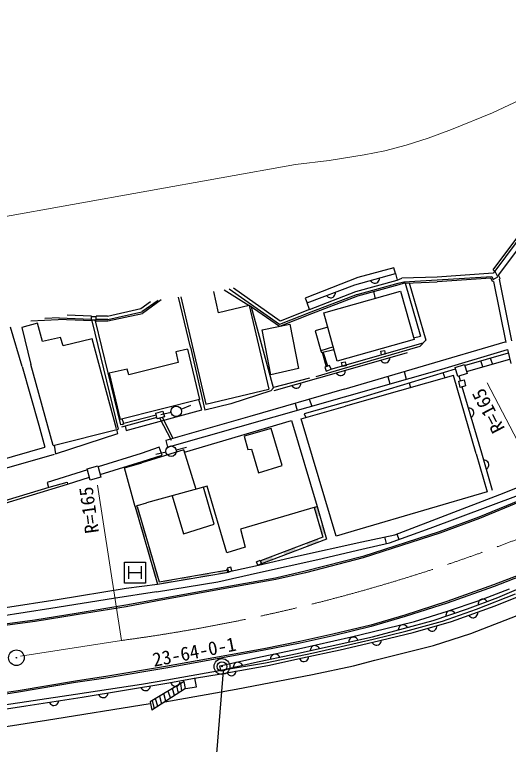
# Model space of a CAD drawing. Units: millimetres, scale not verified. Extents: x 40000 to 680000, y 20000 to 380000.
# Drawn here: x 185370 to 232464, y 263741 to 333350 of the extents above; entities that cross this region are included whole.
import ezdxf
from ezdxf.enums import TextEntityAlignment as Align

# ---------------------------------------------------------------- set-up
doc = ezdxf.new("R2010")
doc.units = ezdxf.units.MM
doc.header["$LTSCALE"] = 1000
doc.linetypes.add('CHAIN', pattern=[18.5, 12, -1.5, 3.5, -1.5])
for name, color, linetype, lineweight in [('M-BGD', 7, 'Continuous', 25), ('M-BGD-EXST', 7, 'Continuous', 25), ('M-BMK', 2, 'CHAIN', 13), ('M-BMK-SRVR', 3, 'Continuous', 25), ('M-STR-HTXT', 7, 'Continuous', 13), ('M-STR-STRC', 7, 'Continuous', 25)]:
    doc.layers.add(name, color=color, linetype=linetype, lineweight=lineweight)
doc.styles.add('ＭＳ ゴシック', font='')
doc.styles.get('ＭＳ ゴシック').set_extended_font_data('MS Gothic')

msp = doc.modelspace()

# ---------------------------------------------------------------- hatches: boundary and pattern name
at = {"layer": 'M-BGD'}
for points in [[(197059, 286448), (197341, 285479), (197148, 285424), (196867, 286393)], [(214226, 286422), (214474, 285562), (214186, 285479), (213937, 286339)], [(214723, 284703), (214971, 283843), (214683, 283760), (214434, 284619)], [(197622, 284510), (197904, 283541), (197712, 283485), (197430, 284454)], [(214370, 283046), (213282, 282632), (213176, 282912), (214263, 283326)], [(198186, 282572), (198468, 281603), (198275, 281547), (197994, 282516)], [(212195, 282218), (211108, 281804), (211001, 282084), (212088, 282498)], [(210020, 281390), (208933, 280976), (208826, 281256), (209913, 281670)], [(198749, 280634), (199031, 279665), (198839, 279609), (198557, 280578)], [(203042, 279921), (203937, 280073), (203970, 279876), (203075, 279724)], [(204831, 280225), (205726, 280376), (205760, 280179), (204865, 280027)], [(199462, 279315), (200357, 279466), (200391, 279269), (199496, 279117)], [(201252, 279618), (202147, 279770), (202180, 279572), (201285, 279421)]]:
    msp.add_hatch(color=256, dxfattribs=at).paths.add_polyline_path(points)

# ---------------------------------------------------------------- linework, layer by layer
for p, q in [((231019, 309012), (234921, 314254)), ((235077, 314153), (231165, 308882)), ((231516, 308486), (235535, 313892)), ((221551, 309197), (218102, 308268)), ((221685, 308657), (221551, 309197)), ((217803, 307586), (221685, 308657)), ((221685, 308657), (221868, 308009)), ((231019, 308688), (225657, 308314)), ((225680, 308039), (230895, 308366)), ((230895, 308366), (231020, 308080)), ((231249, 308794), (231019, 309012)), ((231165, 308882), (231019, 308688)), ((231445, 308328), (231249, 308794)), ((231678, 308188), (231516, 308486)), ((218102, 308268), (213089, 306306)), ((217917, 306928), (221868, 308009)), ((218027, 306644), (221966, 307726)), ((219310, 308002), (219373, 307907)), ((219373, 307907), (219449, 307835)), ((219449, 307835), (219560, 307772)), ((219560, 307772), (219661, 307744)), ((219661, 307744), (219775, 307738)), ((219775, 307738), (219914, 307776)), ((219914, 307776), (220008, 307840)), ((220008, 307840), (220080, 307916)), ((220080, 307916), (220143, 308026)), ((220143, 308026), (220171, 308127)), ((220171, 308127), (220177, 308241)), ((221868, 308009), (222302, 308195)), ((221966, 307726), (222486, 307874)), ((222530, 307719), (222012, 307574)), ((225657, 308314), (222302, 308195)), ((222486, 307874), (225680, 308039)), ((222625, 307744), (222520, 307722)), ((222625, 307744), (225663, 307874)), ((222625, 307744), (224097, 302681)), ((223014, 307756), (224585, 302306)), ((230801, 308207), (225663, 307874)), ((230971, 307870), (230801, 308207)), ((231044, 307905), (230971, 307870)), ((231020, 308080), (231445, 308328)), ((231044, 307905), (232211, 302084)), ((231630, 308126), (231678, 308188)), ((232803, 302239), (231630, 308126)), ((205350, 307097), (207754, 305588)), ((210647, 303789), (205842, 307176)), ((210698, 304112), (206247, 307241)), ((213277, 305868), (217803, 307586)), ((222019, 307575), (218068, 306502)), ((202140, 301615), (201003, 306402)), ((201233, 306438), (203593, 296207)), ((204832, 304905), (204368, 306940)), ((213089, 306306), (213277, 305868)), ((213491, 305212), (217917, 306928)), ((218027, 306644), (213637, 304953)), ((218068, 306502), (213674, 304801)), ((214849, 304907), (222170, 306969)), ((214849, 304907), (222170, 306969)), ((215119, 306567), (215191, 306479)), ((215191, 306479), (215274, 306414)), ((215274, 306414), (215390, 306362)), ((215390, 306362), (215493, 306343)), ((215493, 306343), (215607, 306348)), ((215607, 306348), (215741, 306399)), ((215741, 306399), (215830, 306471)), ((215830, 306471), (215895, 306554)), ((215895, 306554), (215947, 306670)), ((215947, 306670), (215965, 306773)), ((215965, 306773), (215961, 306887)), ((219802, 306234), (219623, 306925)), ((222170, 306969), (223468, 302360)), ((197418, 305304), (198333, 305974)), ((199047, 306089), (197502, 304997)), ((199349, 306137), (197575, 304845)), ((207754, 305588), (204832, 304905)), ((207754, 305588), (209618, 297609)), ((210623, 303600), (207754, 305588)), ((213491, 305212), (213277, 305868)), ((194239, 304595), (197418, 305304)), ((194261, 304279), (197502, 304997)), ((210065, 297736), (207978, 305432)), ((213637, 304953), (210647, 303789)), ((213491, 305212), (210698, 304112)), ((216147, 300298), (214849, 304907)), ((216147, 300298), (214849, 304907)), ((186915, 304147), (189533, 304256)), ((189627, 304425), (188257, 304362)), ((192727, 304127), (189533, 304256)), ((189627, 304425), (192661, 304292)), ((190380, 304702), (192657, 304607)), ((192657, 304608), (192662, 304226)), ((193140, 304522), (192658, 304516)), ((192662, 304226), (193143, 304231)), ((192727, 304127), (192737, 304226)), ((193061, 304133), (193072, 304230)), ((194239, 304595), (193139, 304593)), ((193143, 304231), (193139, 304593)), ((194261, 304279), (193143, 304279)), ((194272, 304129), (197575, 304845)), ((213674, 304801), (210623, 303600)), ((186086, 299792), (184964, 303540)), ((187548, 303905), (186051, 303519)), ((186051, 303519), (186925, 299986)), ((188043, 302181), (187548, 303905)), ((192727, 304127), (195257, 293802)), ((193061, 304133), (194272, 304129)), ((193061, 304133), (195463, 294209)), ((208977, 303288), (211627, 303808)), ((211627, 303808), (212451, 299606)), ((215239, 303523), (214023, 303196)), ((209809, 298975), (208977, 303288)), ((214023, 303196), (214587, 301269)), ((189762, 302565), (188043, 302181)), ((189993, 301746), (189762, 302565)), ((192782, 302413), (189993, 301746)), ((195079, 293838), (192782, 302413)), ((223468, 302360), (216147, 300298)), ((223424, 302517), (224097, 302681)), ((224040, 301717), (224585, 302306)), ((224366, 299838), (232157, 302132)), ((201858, 301447), (200750, 301176)), ((201858, 301447), (203020, 296652)), ((202140, 301615), (203525, 295606)), ((215784, 301658), (214587, 301269)), ((214638, 301133), (215812, 301412)), ((215524, 299531), (224332, 302033)), ((216598, 299551), (224040, 301717)), ((226104, 299544), (232383, 301413)), ((232383, 301413), (232683, 300063)), ((200750, 301176), (200962, 300152)), ((214587, 301269), (214638, 301133)), ((214706, 301149), (215081, 299768)), ((215241, 299832), (214812, 301175)), ((216521, 299294), (222831, 301123)), ((220297, 301241), (220643, 301317)), ((220372, 300898), (220297, 301241)), ((220719, 300974), (220372, 300898)), ((220643, 301317), (220719, 300974)), ((228291, 299883), (232458, 301075)), ((200962, 300152), (196261, 298987)), ((216550, 300164), (216896, 300240)), ((216633, 299787), (216550, 300164)), ((216896, 300240), (216979, 299863)), ((220282, 300392), (220346, 300298)), ((220346, 300298), (220423, 300227)), ((220423, 300227), (220534, 300165)), ((220534, 300165), (220636, 300138)), ((220636, 300138), (220749, 300133)), ((220749, 300133), (220888, 300173)), ((220888, 300173), (220982, 300237)), ((220982, 300237), (221053, 300314)), ((221053, 300314), (221115, 300425)), ((221115, 300425), (221142, 300526)), ((221142, 300526), (221147, 300640)), ((228476, 299297), (232586, 300497)), ((230018, 299747), (229821, 300321)), ((230741, 300584), (230941, 300016)), ((186086, 299792), (187685, 294188)), ((189046, 292260), (186925, 299986)), ((196097, 299521), (194382, 299145)), ((196261, 298987), (196097, 299521)), ((212451, 299606), (209809, 298975)), ((214125, 298837), (216598, 299551)), ((215396, 299895), (214946, 299714)), ((214946, 299714), (215096, 299341)), ((215096, 299341), (215546, 299522)), ((215546, 299522), (215396, 299895)), ((216979, 299863), (216633, 299787)), ((216788, 297621), (224366, 299838)), ((216839, 296881), (226104, 299544)), ((216908, 299313), (216913, 299427)), ((216931, 296394), (227411, 299569)), ((227375, 299682), (228265, 299963)), ((227643, 298836), (227375, 299682)), ((228265, 299963), (228533, 299117)), ((194382, 299145), (195434, 294745)), ((210096, 297803), (213516, 298710)), ((210130, 297483), (216521, 299294)), ((216048, 299179), (216112, 299085)), ((216112, 299085), (216189, 299013)), ((216189, 299013), (216300, 298951)), ((216300, 298951), (216402, 298924)), ((216402, 298924), (216515, 298919)), ((216515, 298919), (216654, 298959)), ((216654, 298959), (216748, 299024)), ((216748, 299024), (216819, 299100)), ((216819, 299100), (216881, 299212)), ((216881, 299212), (216908, 299313)), ((227240, 298939), (216941, 296005)), ((220962, 298842), (221169, 298126)), ((222509, 299295), (222713, 298569)), ((226215, 299207), (226387, 298696)), ((229392, 291451), (227240, 298939)), ((228533, 299117), (227643, 298836)), ((227899, 298418), (227764, 298874)), ((211814, 297965), (211878, 297871)), ((212585, 297887), (212647, 297998)), ((212647, 297998), (212674, 298100)), ((212674, 298100), (212679, 298213)), ((222986, 298228), (223120, 297765)), ((227724, 298373), (228241, 298505)), ((227870, 297797), (227724, 298373)), ((228388, 297929), (227870, 297797)), ((228241, 298505), (228388, 297929)), ((203593, 296207), (209618, 297609)), ((209798, 297455), (206001, 296238)), ((216788, 297621), (207791, 295008)), ((209798, 297455), (210065, 297736)), ((211878, 297871), (211955, 297800)), ((211955, 297800), (212066, 297738)), ((212066, 297738), (212168, 297711)), ((212168, 297711), (212281, 297706)), ((212281, 297706), (212420, 297746)), ((212420, 297746), (212514, 297810)), ((212514, 297810), (212585, 297887)), ((229918, 291513), (228070, 297848)), ((203020, 296652), (195434, 294745)), ((199965, 292107), (216839, 296881)), ((203225, 295641), (202933, 296631)), ((213464, 296656), (213720, 295999)), ((201244, 295704), (202164, 296096)), ((206001, 296238), (203525, 295606)), ((212128, 296268), (212303, 295598)), ((212715, 294801), (216941, 296005)), ((216931, 296394), (212981, 295258)), ((195791, 294370), (198875, 295169)), ((195996, 293697), (203225, 295641)), ((198830, 295334), (199518, 295521)), ((198976, 294796), (198830, 295334)), ((200296, 295402), (199319, 295189)), ((199518, 295521), (199664, 294983)), ((212981, 295258), (213155, 294927)), ((228776, 295801), (228662, 295805)), ((228877, 295774), (228776, 295801)), ((228989, 295712), (228877, 295774)), ((229065, 295641), (228989, 295712)), ((229130, 295547), (229065, 295641)), ((229077, 295082), (229139, 295194)), ((229170, 295409), (229130, 295547)), ((229139, 295194), (229166, 295295)), ((229166, 295295), (229170, 295409)), ((198939, 294933), (195570, 294002)), ((195797, 294353), (195639, 294797)), ((199664, 294983), (198976, 294796)), ((200343, 292730), (199236, 294866)), ((199472, 294930), (200458, 292916)), ((207791, 295008), (199786, 292725)), ((201587, 291621), (211777, 294621)), ((211777, 294621), (214226, 286422)), ((216044, 283617), (212715, 294801)), ((228912, 294941), (229006, 295005)), ((229006, 295005), (229077, 295082)), ((187685, 294188), (188266, 292082)), ((189046, 292260), (195257, 293802)), ((195231, 293408), (195120, 293768)), ((195630, 294263), (195463, 294209)), ((195630, 294263), (195797, 294353)), ((195901, 294094), (195996, 293697)), ((209842, 293862), (207264, 293135)), ((210894, 290329), (209842, 293862)), ((189280, 291471), (195231, 293408)), ((207264, 293135), (207626, 291864)), ((199786, 292725), (199965, 292107)), ((179627, 289635), (188266, 292082)), ((189148, 292285), (189280, 291471)), ((199151, 292081), (197442, 291501)), ((201524, 291826), (197513, 290586)), ((199451, 291335), (199151, 292081)), ((200783, 291839), (201749, 292098)), ((202677, 288065), (201524, 291826)), ((207626, 291864), (207976, 291905)), ((207976, 291905), (208631, 289638)), ((177526, 288079), (189170, 291427)), ((197442, 291501), (193332, 290204)), ((197532, 290730), (199451, 291335)), ((199812, 291601), (198836, 291384)), ((229392, 291451), (230455, 287820)), ((230938, 287947), (229918, 291513)), ((192290, 290012), (193305, 290299)), ((193305, 290299), (193607, 289234)), ((193539, 289474), (197532, 290730)), ((195846, 290108), (197513, 290586)), ((208631, 289638), (210894, 290329)), ((230209, 290850), (230096, 290855)), ((230311, 290823), (230209, 290850)), ((230422, 290762), (230311, 290823)), ((230499, 290690), (230422, 290762)), ((230564, 290597), (230499, 290690)), ((230604, 290458), (230564, 290597)), ((230573, 290243), (230599, 290345)), ((230599, 290345), (230604, 290458)), ((192316, 289922), (188466, 288713)), ((192592, 288947), (192290, 290012)), ((196864, 286403), (195846, 290108)), ((230346, 289990), (230440, 290055)), ((230440, 290055), (230511, 290132)), ((230511, 290132), (230573, 290243)), ((190402, 288549), (192516, 289215)), ((193607, 289234), (192592, 288947)), ((177994, 285040), (188659, 288274)), ((178022, 284795), (190402, 288549)), ((188466, 288713), (188593, 288254)), ((188659, 288274), (190378, 288759)), ((190378, 288759), (190402, 288549)), ((203740, 288357), (197959, 286769)), ((204410, 284743), (203393, 288262)), ((205617, 282008), (203740, 288357)), ((231656, 287570), (234504, 288719)), ((230455, 287820), (218311, 284272)), ((221631, 283736), (231656, 287570)), ((225000, 284378), (233436, 287529)), ((200397, 287439), (201464, 283831)), ((233511, 287007), (229651, 285421)), ((233570, 286869), (229706, 285281)), ((197100, 286526), (196864, 286403)), ((196867, 286393), (199006, 279034)), ((197059, 286448), (199148, 279261)), ((197100, 286526), (197959, 286769)), ((214020, 286362), (206917, 284255)), ((213937, 286339), (214754, 283513)), ((214020, 286362), (214226, 286422)), ((214226, 286422), (215119, 283331)), ((214226, 286422), (215119, 283331)), ((229651, 285421), (225877, 284022)), ((201464, 283831), (204410, 284743)), ((229706, 285281), (225926, 283880)), ((206917, 284255), (207362, 282567)), ((218311, 284272), (216044, 283617)), ((225877, 284022), (218566, 281677)), ((221117, 282966), (225000, 284378)), ((214754, 283513), (208826, 281256)), ((215119, 283331), (208933, 280976)), ((215119, 283331), (208933, 280976)), ((218489, 283049), (221631, 283736)), ((225926, 283880), (218608, 281533)), ((220661, 283524), (220799, 282894)), ((221831, 283813), (222026, 283297)), ((212153, 281670), (218489, 283049)), ((218497, 282375), (221117, 282966)), ((207362, 282567), (205617, 282008)), ((214281, 281386), (218497, 282375)), ((208430, 281160), (208787, 281314)), ((208537, 280112), (214281, 281386)), ((208630, 280833), (212153, 281670)), ((208787, 281314), (208933, 280976)), ((208933, 280976), (208826, 281256)), ((218566, 281677), (213090, 280257)), ((218608, 281533), (213126, 280111)), ((205983, 280659), (205645, 280556)), ((205645, 280556), (205760, 280179)), ((205721, 280209), (208630, 280833)), ((206098, 280282), (205983, 280659)), ((208576, 280822), (208430, 281160)), ((208933, 280976), (208576, 280822)), ((199006, 279034), (205760, 280179)), ((199148, 279261), (205726, 280376)), ((204768, 279246), (208537, 280112)), ((205721, 280209), (205657, 280450)), ((205726, 280376), (205760, 280179)), ((205760, 280179), (206098, 280282)), ((213090, 280257), (210258, 279607)), ((213126, 280111), (210288, 279460)), ((234541, 280318), (231047, 278953)), ((234600, 280180), (231099, 278812)), ((198912, 278305), (204768, 279246)), ((210258, 279607), (205078, 278683)), ((210288, 279460), (205104, 278535)), ((231453, 277755), (234798, 279211)), ((189414, 277551), (195997, 278639)), ((195997, 278639), (199006, 279034)), ((205078, 278683), (198957, 277569)), ((205104, 278535), (198984, 277421)), ((231047, 278953), (226584, 277367)), ((231099, 278812), (226632, 277225)), ((229675, 277476), (232562, 278595)), ((198912, 278305), (194799, 277647)), ((228562, 276672), (231453, 277755)), ((229419, 276630), (233153, 278096)), ((231193, 276944), (234581, 278333)), ((184496, 276799), (189414, 277551)), ((194799, 277647), (188839, 276703)), ((198957, 277569), (195970, 277007)), ((198984, 277421), (195996, 276859)), ((226584, 277367), (222582, 276083)), ((226632, 277225), (222626, 275940)), ((226671, 276451), (229675, 277476)), ((229601, 277273), (229582, 277169)), ((229582, 277169), (229586, 277056)), ((229654, 277388), (229601, 277273)), ((229719, 277471), (229654, 277388)), ((229808, 277542), (229719, 277471)), ((229942, 277593), (229808, 277542)), ((230056, 277597), (229942, 277593)), ((230159, 277578), (230056, 277597)), ((230275, 277525), (230159, 277578)), ((230357, 277460), (230275, 277525)), ((230429, 277371), (230357, 277460)), ((188839, 276703), (183886, 275947)), ((195970, 277007), (191232, 276241)), ((195996, 276859), (191256, 276093)), ((223518, 275479), (226671, 276451)), ((225286, 275544), (228562, 276672)), ((226178, 275506), (229419, 276630)), ((226642, 276373), (226575, 276292)), ((226733, 276442), (226642, 276373)), ((226869, 276489), (226733, 276442)), ((226983, 276490), (226869, 276489)), ((227085, 276468), (226983, 276490)), ((227035, 275464), (231193, 276944)), ((227200, 276412), (227085, 276468)), ((227280, 276345), (227200, 276412)), ((227349, 276254), (227280, 276345)), ((229540, 276241), (229538, 276355)), ((191232, 276241), (187296, 275604)), ((191256, 276093), (187318, 275455)), ((222582, 276083), (219332, 275128)), ((222626, 275940), (219371, 274983)), ((226519, 276178), (226497, 276075)), ((226497, 276075), (226498, 275961)), ((226575, 276292), (226519, 276178)), ((228690, 276053), (228760, 275963)), ((228760, 275963), (228841, 275897)), ((228841, 275897), (228956, 275842)), ((228871, 274329), (233864, 276262)), ((228956, 275842), (229059, 275821)), ((229059, 275821), (229173, 275824)), ((229173, 275824), (229308, 275872)), ((229308, 275872), (229398, 275942)), ((229398, 275942), (229465, 276023)), ((229465, 276023), (229519, 276138)), ((229519, 276138), (229540, 276241)), ((187296, 275604), (179186, 274515)), ((187318, 275455), (179206, 274366)), ((219332, 275128), (215710, 274244)), ((219371, 274983), (215744, 274098)), ((219456, 274464), (223518, 275479)), ((222063, 274985), (221999, 274875)), ((222136, 275061), (222063, 274985)), ((222231, 275123), (222136, 275061)), ((222370, 275160), (222231, 275123)), ((222484, 275153), (222370, 275160)), ((222463, 274788), (225286, 275544)), ((222584, 275124), (222484, 275153)), ((222695, 275060), (222584, 275124)), ((222671, 274528), (226178, 275506)), ((222770, 274987), (222695, 275060)), ((222832, 274892), (222770, 274987)), ((223396, 274400), (227035, 275464)), ((225643, 274945), (225647, 275058)), ((217488, 273986), (219456, 274464)), ((219509, 274009), (222463, 274788)), ((219536, 273479), (223396, 274400)), ((219573, 273768), (222671, 274528)), ((221970, 274774), (221963, 274661)), ((221999, 274875), (221970, 274774)), ((224783, 274806), (224848, 274712)), ((224848, 274712), (224925, 274641)), ((224925, 274641), (225037, 274580)), ((225037, 274580), (225138, 274553)), ((225138, 274553), (225252, 274549)), ((225252, 274549), (225390, 274589)), ((225314, 273169), (228871, 274329)), ((225390, 274589), (225484, 274654)), ((225484, 274654), (225555, 274731)), ((225555, 274731), (225616, 274843)), ((225616, 274843), (225643, 274945)), ((212436, 272863), (217488, 273986)), ((215710, 274244), (212562, 273557)), ((215744, 274098), (212592, 273410)), ((213868, 272462), (219573, 273768)), ((215461, 273110), (219509, 274009)), ((217248, 273614), (217236, 273501)), ((217281, 273714), (217248, 273614)), ((217349, 273822), (217281, 273714)), ((217425, 273894), (217349, 273822)), ((217523, 273953), (217425, 273894)), ((217663, 273984), (217523, 273953)), ((217777, 273972), (217663, 273984)), ((217876, 273939), (217777, 273972)), ((217984, 273871), (217876, 273939)), ((218056, 273795), (217984, 273871)), ((218115, 273697), (218056, 273795)), ((220306, 273470), (220338, 273570)), ((220338, 273570), (220348, 273684)), ((209128, 272872), (202769, 271703)), ((212562, 273557), (209128, 272872)), ((212592, 273410), (209156, 272724)), ((212174, 272371), (215461, 273110)), ((213613, 272895), (213580, 272796)), ((213682, 273003), (213613, 272895)), ((213758, 273075), (213682, 273003)), ((213855, 273134), (213758, 273075)), ((213996, 273165), (213855, 273134)), ((214109, 273154), (213996, 273165)), ((214209, 273120), (214109, 273154)), ((214316, 273052), (214209, 273120)), ((214388, 272976), (214316, 273052)), ((214447, 272879), (214388, 272976)), ((216424, 272761), (219536, 273479)), ((219472, 273477), (219532, 273381)), ((219532, 273381), (219605, 273305)), ((219605, 273305), (219713, 273238)), ((219713, 273238), (219813, 273206)), ((219736, 271763), (225314, 273169)), ((219813, 273206), (219926, 273196)), ((219926, 273196), (220067, 273229)), ((220067, 273229), (220163, 273289)), ((220163, 273289), (220239, 273362)), ((220239, 273362), (220306, 273470)), ((209156, 272724), (202795, 271556)), ((208257, 271559), (212174, 272371)), ((208523, 272016), (212436, 272863)), ((209289, 271537), (213868, 272462)), ((209893, 272192), (209823, 272086)), ((209970, 272263), (209893, 272192)), ((210068, 272320), (209970, 272263)), ((210209, 272350), (210068, 272320)), ((210323, 272336), (210209, 272350)), ((210422, 272302), (210323, 272336)), ((210528, 272232), (210422, 272302)), ((210599, 272155), (210528, 272232)), ((212823, 271985), (216424, 272761)), ((213580, 272796), (213569, 272682)), ((202769, 271703), (199776, 271175)), ((202795, 271556), (199801, 271027)), ((204957, 271244), (208523, 272016)), ((205076, 270832), (208257, 271559)), ((205076, 270832), (209289, 271537)), ((206415, 271489), (206339, 271416)), ((206512, 271548), (206415, 271489)), ((206653, 271580), (206512, 271548)), ((206766, 271569), (206653, 271580)), ((206866, 271536), (206766, 271569)), ((206974, 271469), (206866, 271536)), ((209532, 271282), (212823, 271985)), ((209788, 271987), (209775, 271874)), ((209823, 272086), (209788, 271987)), ((210656, 272056), (210599, 272155)), ((212538, 271927), (212596, 271829)), ((212596, 271829), (212668, 271752)), ((212668, 271752), (212775, 271683)), ((212775, 271683), (212874, 271649)), ((212874, 271649), (212987, 271637)), ((212987, 271637), (213128, 271667)), ((213128, 271667), (213226, 271725)), ((213226, 271725), (213303, 271796)), ((213303, 271796), (213372, 271903)), ((213372, 271903), (213406, 272003)), ((213406, 272003), (213418, 272116)), ((217702, 271242), (219736, 271763)), ((199776, 271175), (194275, 270249)), ((199801, 271027), (194299, 270101)), ((199892, 269906), (205076, 270832)), ((205048, 270827), (204957, 271244)), ((205082, 270478), (209532, 271282)), ((206239, 271209), (206228, 271095)), ((206272, 271308), (206239, 271209)), ((206339, 271416), (206272, 271308)), ((207046, 271393), (206974, 271469)), ((207105, 271296), (207046, 271393)), ((213790, 270394), (217702, 271242)), ((194275, 270249), (191170, 269780)), ((194299, 270101), (191194, 269632)), ((202537, 270074), (205082, 270478)), ((205610, 270604), (205664, 270504)), ((205664, 270504), (205733, 270425)), ((205733, 270425), (205837, 270351)), ((205837, 270351), (205934, 270313)), ((205934, 270313), (206047, 270296)), ((206047, 270296), (206189, 270321)), ((206189, 270321), (206289, 270375)), ((206289, 270375), (206369, 270443)), ((206369, 270443), (206442, 270547)), ((206442, 270547), (206480, 270645)), ((206480, 270645), (206497, 270758)), ((206496, 269010), (213790, 270394)), ((191170, 269780), (185704, 268858)), ((191194, 269632), (185728, 268710)), ((191177, 268534), (197457, 269480)), ((191814, 268253), (199894, 269587)), ((197457, 269480), (199892, 269906)), ((201546, 269746), (198294, 267804)), ((199894, 269587), (202537, 270074)), ((200272, 269623), (200318, 269519)), ((200318, 269519), (200381, 269435)), ((200381, 269435), (200479, 269354)), ((200932, 269343), (201016, 269405)), ((201016, 269405), (201097, 269504)), ((201097, 269504), (201143, 269598)), ((201143, 269598), (201168, 269709)), ((201308, 268857), (201228, 269555)), ((201659, 269084), (201546, 269746)), ((202706, 269242), (202575, 270080)), ((185704, 268858), (180020, 267972)), ((185728, 268710), (180042, 267824)), ((197430, 269180), (197483, 269080)), ((197483, 269080), (197551, 269000)), ((197551, 269000), (197654, 268925)), ((197654, 268925), (197752, 268887)), ((197752, 268887), (197864, 268869)), ((197864, 268869), (198007, 268892)), ((198007, 268892), (198107, 268946)), ((198107, 268946), (198187, 269013)), ((198187, 269013), (198261, 269117)), ((198261, 269117), (198300, 269215)), ((198300, 269215), (198318, 269327)), ((201659, 269084), (198458, 267006)), ((199688, 267805), (206496, 269010)), ((199983, 268812), (200223, 268152)), ((200620, 268410), (200428, 269078)), ((200479, 269354), (200574, 269309)), ((200574, 269309), (200685, 269283)), ((200685, 269283), (200828, 269297)), ((200822, 269313), (200977, 268642)), ((200828, 269297), (200932, 269343)), ((201659, 269084), (202706, 269242)), ((180149, 266882), (191177, 268534)), ((186444, 267413), (191814, 268253)), ((193390, 268513), (193443, 268413)), ((193443, 268413), (193511, 268333)), ((193511, 268333), (193614, 268258)), ((193614, 268258), (193712, 268220)), ((193712, 268220), (193824, 268202)), ((193824, 268202), (193966, 268225)), ((193966, 268225), (194067, 268278)), ((194067, 268278), (194147, 268346)), ((194147, 268346), (194221, 268450)), ((194221, 268450), (194260, 268547)), ((194260, 268547), (194278, 268660)), ((199020, 267371), (198805, 268109)), ((199198, 268344), (199390, 267611)), ((199800, 267878), (199617, 268594)), ((180264, 266505), (186444, 267413)), ((188415, 266046), (198312, 267627)), ((188684, 267764), (188737, 267662)), ((188737, 267662), (188804, 267582)), ((188804, 267582), (188907, 267507)), ((188907, 267507), (189004, 267467)), ((189004, 267467), (189116, 267449)), ((189116, 267449), (189258, 267471)), ((189258, 267471), (189360, 267523)), ((189360, 267523), (189440, 267590)), ((189440, 267590), (189515, 267693)), ((189515, 267693), (189555, 267790)), ((189555, 267790), (189574, 267903)), ((198294, 267804), (198458, 267006)), ((198482, 267916), (198676, 267148)), ((180391, 264816), (188415, 266046))]:
    msp.add_line(p, q, dxfattribs=at)
for centre in [(200784, 295508), (200300, 291709)]:
    msp.add_circle(centre, 500, dxfattribs=at)
at = {"layer": 'M-BGD-EXST'}
for p, q in [((195844, 279133), (195844, 281133)), ((195844, 281133), (197844, 281133)), ((196244, 280733), (196244, 279533)), ((197444, 280733), (197444, 279533)), ((197844, 281133), (197844, 279133)), ((196244, 280133), (197444, 280133)), ((197844, 279133), (195844, 279133))]:
    msp.add_line(p, q, dxfattribs=at)
at = {"layer": 'M-BMK'}
msp.add_line((167647, 269358), (195550, 273652), dxfattribs=at)
msp.add_arc((173526, 438386), 166200, 277.61498, 292.58684, dxfattribs=at)
at = {"layer": 'M-BMK-SRVR'}
for centre, radius in [((185542, 272007), 750), ((185542, 272007), 30), ((205150, 271169), 750), ((205150, 271169), 450), ((205150, 271169), 30)]:
    msp.add_circle(centre, radius, dxfattribs=at)
at = {"layer": 'M-STR-HTXT'}
for p, q in [((230939, 323991), (303721, 357633)), ((174004, 312233), (212167, 319040)), ((237360, 284934), (230429, 298237)), ((193268, 288477), (195550, 273652))]:
    msp.add_line(p, q, dxfattribs=at)
msp.add_lwpolyline([(212167, 319040), (215358, 319439), (218721, 319965), (220674, 320366), (222708, 320895), (224797, 321563), (227049, 322395), (230939, 323991)], dxfattribs=at)
at = {"layer": 'M-STR-STRC'}
msp.add_line((204525, 261344), (205297, 270746), dxfattribs=at)

# ---------------------------------------------------------------- texts
at = {"layer": 'M-BMK-SRVR', "style": 'ＭＳ ゴシック'}
msp.add_text('23-64-0-1', height=1320, rotation=11.2, dxfattribs=at).set_placement((198746, 270751), align=Align.BOTTOM_LEFT)
at = {"layer": 'M-STR-HTXT', "style": 'ＭＳ ゴシック'}
for rotation, p in [(117.7, (232513, 294055)), (97.9, (193809, 284015))]:
    msp.add_text('R=165', height=1320, rotation=rotation, dxfattribs=at).set_placement(p, align=Align.BOTTOM_LEFT)

doc.saveas('drawing.dxf')
